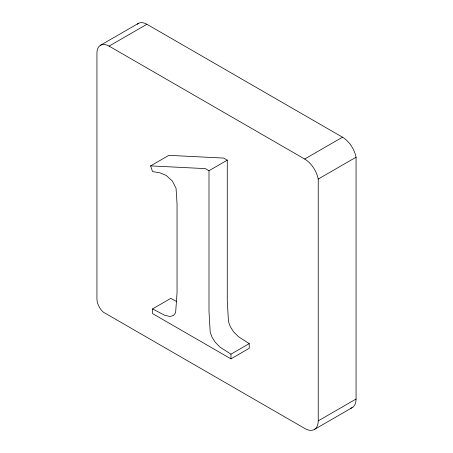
<?xml version="1.0" encoding="UTF-8"?>
<svg xmlns="http://www.w3.org/2000/svg" width="453" height="453" viewBox="0 0 453 453"><rect width="100%" height="100%" fill="white"/><g stroke="black" fill="none" stroke-linecap="round" stroke-linejoin="round"><path stroke-width="0.68" d="M100.492 45.266L138.324 23.426M356.064 399.025L318.233 420.865A18.828 10.872 60 0 1 304.665 428.402L103.454 312.236L102.463 311.336A12.027 6.942 60 0 1 96.936 299.054L96.936 53.126A17.169 9.909 60 0 1 109.077 46.115L146.902 24.275L342.491 137.197A19.802 11.433 60 0 1 356.064 157.219L356.064 399.025A18.828 10.872 60 0 1 350.735 408.255M152.559 308.906L164.688 315.277L170.124 316.511L173.527 315.464L175.617 312.706L177.044 292.865L177.044 203.737L176.053 188.272L172.378 181.075L166.172 175.402L159.971 172.836L152.559 171.596L150.583 165.894L168.856 155.345L223.646 158.069L227.27 160.158L227.27 300.764L228.476 321.681L230.339 326.738L233.527 331.76L238.521 336.738L249.229 343.612L249.229 348.306L230.951 358.855L152.559 313.595L152.559 308.906L170.832 298.351L176.676 301.579M150.583 165.894L205.368 168.618L208.992 170.713L227.27 160.158M109.077 46.115L304.665 159.037L342.491 137.197M318.233 420.865L318.233 179.06L356.064 157.219M208.992 170.713L208.992 311.313L210.203 332.23L212.066 337.287L215.254 342.309L220.249 347.287L230.951 354.167L249.229 343.612M314.246 429.54L352.072 407.7M230.951 354.167L230.951 358.855M137.276 24.202A17.169 9.909 60 0 1 146.902 24.275M304.665 159.037A19.802 11.433 60 0 1 318.233 179.06"/></g></svg>
